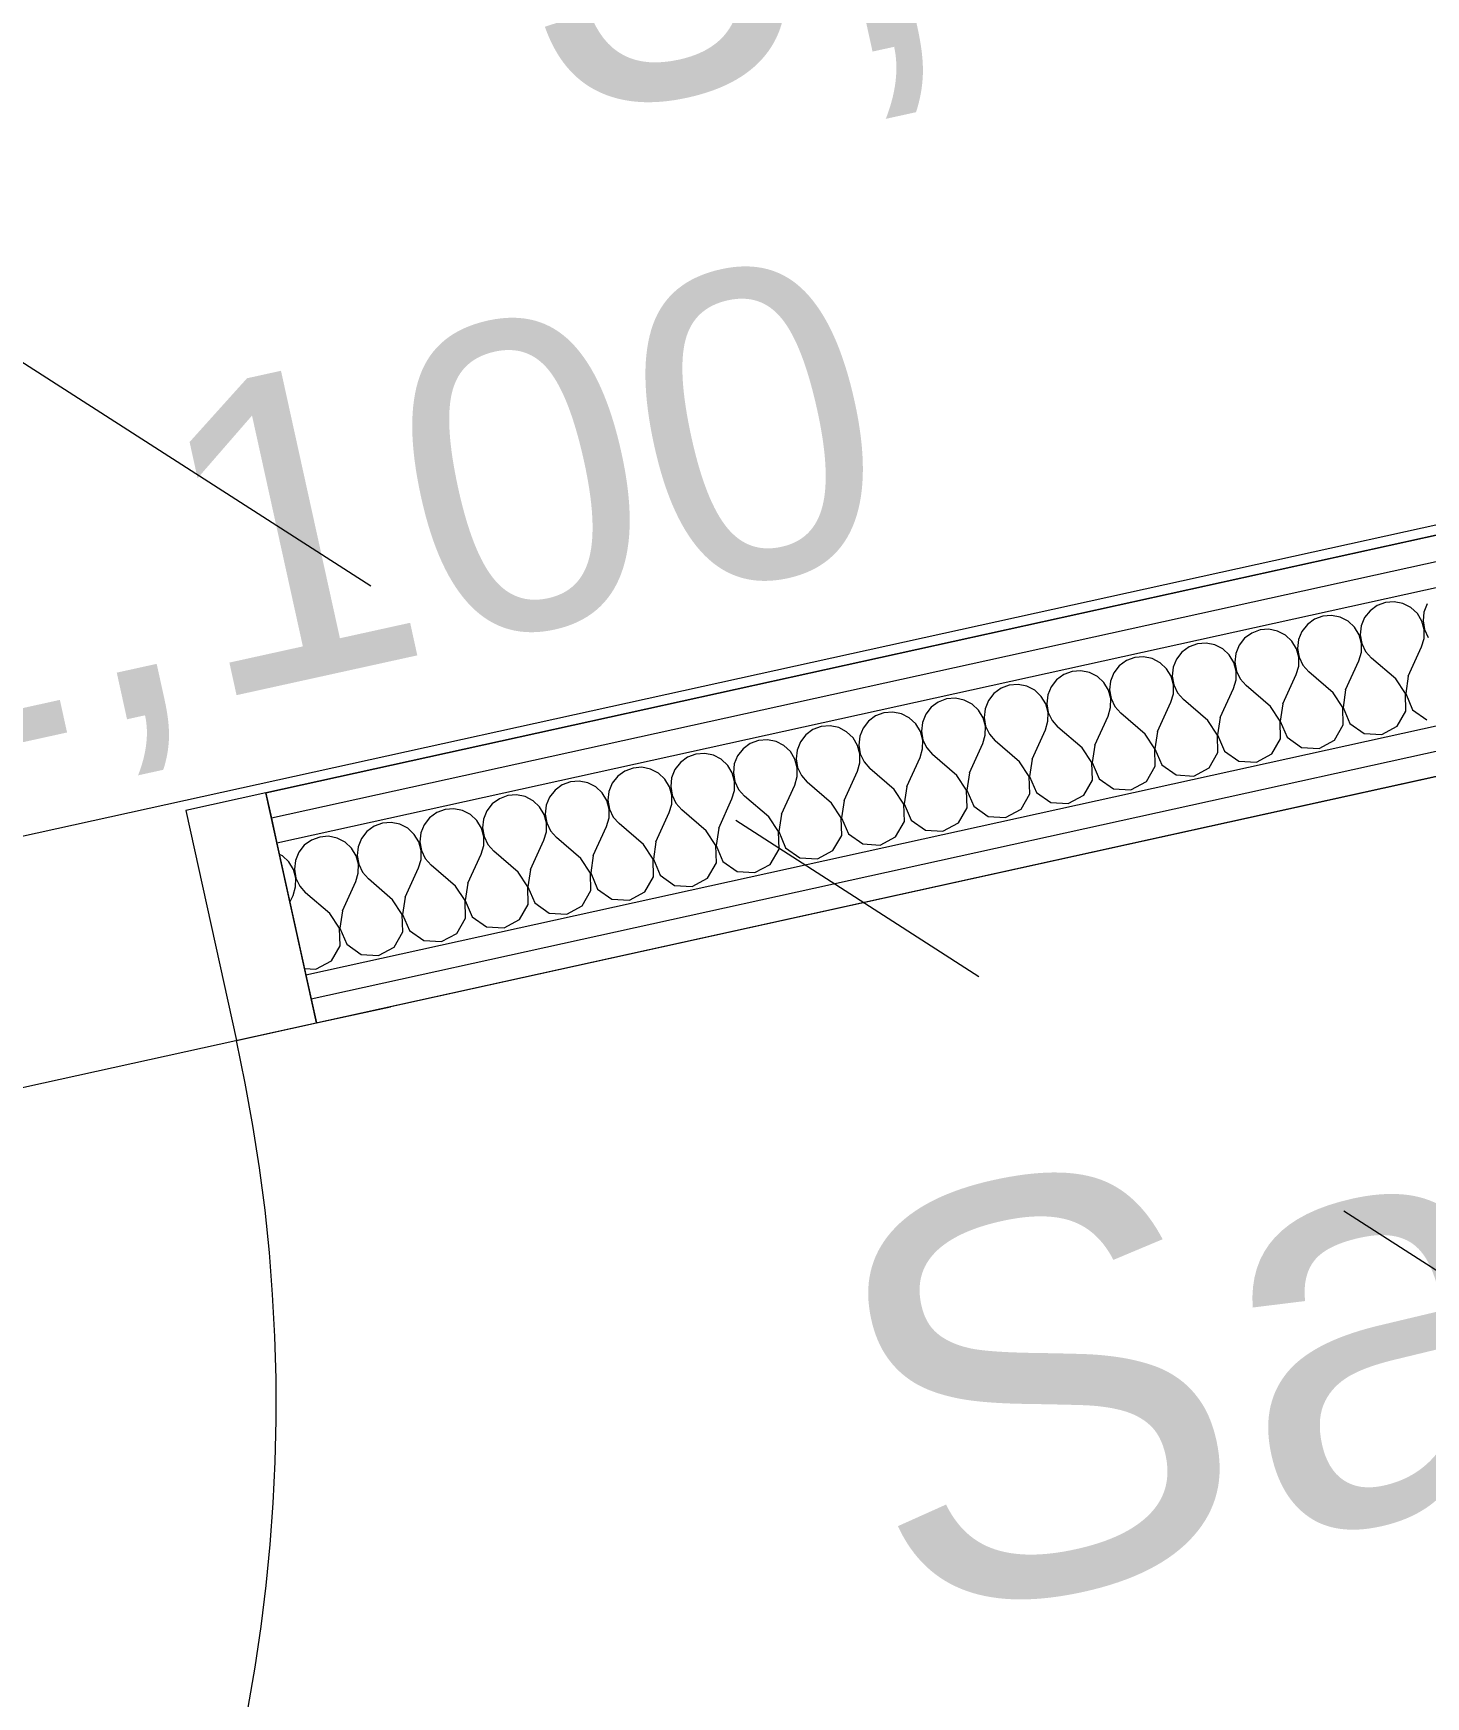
# Model space of a CAD drawing. Header units: millimetres. Extents: x 755110 to 820807, y -116979 to -66610.
# Drawn here: x 771467 to 772146, y -93137 to -92325 of the extents above; entities that cross this region are included whole.
import ezdxf

# ---------------------------------------------------------------- set-up
doc = ezdxf.new("R2010")
doc.units = ezdxf.units.MM
doc.header["$MEASUREMENT"] = 0
doc.linetypes.add('Double Dashed', pattern=[1093.611073, 529.166651, -211.666656, 141.111112, -211.666656])
for name, color, linetype, lineweight in [('New_ARCHICAD Door Markers_Pen_No__7', 7, 'Continuous', 35), ('New_ARCHICAD Doors_Pen_No__1', 7, 'Continuous', 13), ('New_ARCHICAD Zone Stamps_Pen_No__1', 7, 'Continuous', 13), ('New_Dimensioning - General_Pen_No__1', 7, 'Continuous', 13), ('New_INT zoned_Pen_No__19', 255, 'Continuous', 0), ('New_Structural - Bearing_Pen_No__1', 7, 'Continuous', 13)]:
    doc.layers.add(name, color=color, linetype=linetype, lineweight=lineweight)
doc.layers.add('New_Dimensioning - General', color=7, linetype='Continuous')
doc.layers.add('New_Structural - Bearing', color=7, linetype='Continuous')
doc.layers.add('New_Structural - Grid_Pen_No__61', color=7, linetype='Continuous', lineweight=20, true_color=0x6a6a6a)
doc.styles.add('GENERATED_STYLE_1', font='')
doc.styles.get('GENERATED_STYLE_1').set_extended_font_data('Arial')
doc.dimstyles.new('GENERATED_STYLE__1', dxfattribs={"dimtxt": 200, "dimasz": 95, "dimexe": 0.18, "dimexo": 0.0625, "dimgap": 0, "dimtad": 1, "dimdec": 0, "dimzin": 0, "dimdsep": 46, "dimtxsty": 'GENERATED_STYLE_1', "dimblk": 'ARROWHEAD_2', "dimblk1": 'ARROWHEAD_2', "dimblk2": 'ARROWHEAD_2', "dimcen": 0.09, "dimse1": 1, "dimse2": 1, "dimclrd": 7, "dimclre": 7, "dimclrt": 7, "dimadec": 0, "dimazin": 0, "dimtfac": 1, "dimtdec": 4, "dimtmove": 0, "dimatfit": 3, "dimfxl": 0, "dimtolj": 1, "dimtzin": 0, "dimarcsym": 0})
doc.dimstyles.new('GENERATED_STYLE__3', dxfattribs={"dimtxt": 200, "dimasz": 228, "dimexe": 0.18, "dimexo": 40, "dimgap": 0, "dimtad": 1, "dimdec": 0, "dimzin": 0, "dimdsep": 46, "dimtxsty": 'GENERATED_STYLE_1', "dimblk": 'ARROWHEAD_5', "dimblk1": 'ARROWHEAD_5', "dimblk2": 'ARROWHEAD_5', "dimcen": 0.09, "dimclrd": 7, "dimclre": 7, "dimclrt": 7, "dimadec": 0, "dimazin": 0, "dimtfac": 1, "dimtdec": 4, "dimtmove": 0, "dimatfit": 3, "dimfxl": 0, "dimtolj": 1, "dimtzin": 0, "dimarcsym": 0})

# ---------------------------------------------------------------- blocks, each defined once
blk = doc.blocks.new('*X38')
at = {"layer": 'New_Structural - Bearing_Pen_No__1', "color": 7, "linetype": 'Continuous', "lineweight": 13}
for p, q in [((772119.03, -92606.55), (772116.37, -92609.95)), ((772122.52, -92603.99), (772119.03, -92606.55)), ((772126.57, -92602.49), (772122.52, -92603.99)), ((772130.88, -92602.15), (772126.57, -92602.49)), ((772135.11, -92603), (772130.88, -92602.15)), ((772138.96, -92604.98), (772135.11, -92603)), ((772142.12, -92607.93), (772138.96, -92604.98)), ((772144.35, -92611.64), (772142.12, -92607.93)), ((772145.35, -92607.22), (772144.88, -92611.52)), ((772146.97, -92603.22), (772145.35, -92607.22)), ((772065.37, -92615.97), (772061.31, -92617.47)), ((772069.68, -92615.63), (772065.37, -92615.97)), ((772073.91, -92616.48), (772069.68, -92615.63)), ((772088.43, -92613.28), (772085.77, -92616.69)), ((772091.92, -92610.73), (772088.43, -92613.28)), ((772095.97, -92609.23), (772091.92, -92610.73)), ((772100.28, -92608.89), (772095.97, -92609.23)), ((772104.51, -92609.74), (772100.28, -92608.89)), ((772108.36, -92611.72), (772104.51, -92609.74)), ((772111.52, -92614.67), (772108.36, -92611.72)), ((772113.74, -92618.37), (772111.52, -92614.67)), ((772114.75, -92613.96), (772114.28, -92618.26)), ((772116.37, -92609.95), (772114.75, -92613.96)), ((772145.48, -92615.81), (772144.35, -92611.64)), ((772144.88, -92611.52), (772145.6, -92615.78)), ((772145.43, -92620.13), (772145.48, -92615.81)), ((772145.6, -92615.78), (772147.46, -92619.68)), ((772030.71, -92624.21), (772027.23, -92626.76)), ((772034.77, -92622.71), (772030.71, -92624.21)), ((772039.08, -92622.37), (772034.77, -92622.71)), ((772043.31, -92623.22), (772039.08, -92622.37)), ((772047.16, -92625.2), (772043.31, -92623.22)), ((772055.17, -92623.43), (772053.55, -92627.44)), ((772057.83, -92620.02), (772055.17, -92623.43)), ((772061.31, -92617.47), (772057.83, -92620.02)), ((772077.76, -92618.46), (772073.91, -92616.48)), ((772080.92, -92621.41), (772077.76, -92618.46)), ((772083.14, -92625.11), (772080.92, -92621.41)), ((772084.15, -92620.7), (772083.68, -92625)), ((772085.77, -92616.69), (772084.15, -92620.7)), ((772114.88, -92622.55), (772113.74, -92618.37)), ((772114.28, -92618.26), (772115, -92622.52)), ((772114.83, -92626.87), (772114.88, -92622.55)), ((772115, -92622.52), (772116.86, -92626.42)), ((772137.71, -92638.54), (772144.2, -92624.27)), ((772144.2, -92624.27), (772145.43, -92620.13)), ((772000.11, -92630.95), (771996.63, -92633.5)), ((772004.17, -92629.45), (772000.11, -92630.95)), ((772008.48, -92629.11), (772004.17, -92629.45)), ((772012.71, -92629.96), (772008.48, -92629.11)), ((772016.56, -92631.94), (772012.71, -92629.96)), ((772019.72, -92634.89), (772016.56, -92631.94)), ((772024.57, -92630.17), (772022.95, -92634.18)), ((772027.23, -92626.76), (772024.57, -92630.17)), ((772050.32, -92628.15), (772047.16, -92625.2)), ((772052.54, -92631.85), (772050.32, -92628.15)), ((772053.68, -92636.02), (772052.54, -92631.85)), ((772053.55, -92627.44), (772053.08, -92631.74)), ((772053.08, -92631.74), (772053.8, -92636)), ((772084.28, -92629.29), (772083.14, -92625.11)), ((772083.68, -92625), (772084.4, -92629.26)), ((772084.23, -92633.61), (772084.28, -92629.29)), ((772084.4, -92629.26), (772086.26, -92633.16)), ((772107.11, -92645.27), (772113.6, -92631.01)), ((772113.6, -92631.01), (772114.83, -92626.87)), ((772116.86, -92626.42), (772119.72, -92629.66)), ((772131.59, -92639.88), (772119.72, -92629.66)), ((771966.03, -92640.24), (771963.37, -92643.65)), ((771969.51, -92637.69), (771966.03, -92640.24)), ((771973.57, -92636.18), (771969.51, -92637.69)), ((771977.88, -92635.85), (771973.57, -92636.18)), ((771982.11, -92636.7), (771977.88, -92635.85)), ((771985.96, -92638.68), (771982.11, -92636.7)), ((771989.11, -92641.63), (771985.96, -92638.68)), ((771993.97, -92636.91), (771992.35, -92640.92)), ((771996.63, -92633.5), (771993.97, -92636.91)), ((772021.94, -92638.59), (772019.72, -92634.89)), ((772023.08, -92642.76), (772021.94, -92638.59)), ((772022.95, -92634.18), (772022.48, -92638.47)), ((772022.48, -92638.47), (772023.2, -92642.74)), ((772052.4, -92644.49), (772053.63, -92640.35)), ((772053.63, -92640.35), (772053.68, -92636.02)), ((772053.8, -92636), (772055.66, -92639.9)), ((772055.66, -92639.9), (772058.52, -92643.14)), ((772076.51, -92652.01), (772083, -92637.75)), ((772083, -92637.75), (772084.23, -92633.61)), ((772086.26, -92633.16), (772089.12, -92636.4)), ((772100.99, -92646.62), (772089.12, -92636.4)), ((772136.31, -92647.03), (772131.59, -92639.88)), ((772137.71, -92638.54), (772136.44, -92647)), ((771935.43, -92646.98), (771932.77, -92650.39)), ((771938.91, -92644.43), (771935.43, -92646.98)), ((771942.97, -92642.92), (771938.91, -92644.43)), ((771947.28, -92642.58), (771942.97, -92642.92)), ((771951.51, -92643.44), (771947.28, -92642.58)), ((771955.36, -92645.41), (771951.51, -92643.44)), ((771958.51, -92648.37), (771955.36, -92645.41)), ((771960.74, -92652.07), (771958.51, -92648.37)), ((771961.75, -92647.66), (771961.28, -92651.95)), ((771963.37, -92643.65), (771961.75, -92647.66)), ((771991.34, -92645.33), (771989.11, -92641.63)), ((771992.48, -92649.5), (771991.34, -92645.33)), ((771992.35, -92640.92), (771991.88, -92645.21)), ((771991.88, -92645.21), (771992.6, -92649.48)), ((772021.8, -92651.23), (772023.03, -92647.09)), ((772023.03, -92647.09), (772023.08, -92642.76)), ((772023.2, -92642.74), (772025.06, -92646.64)), ((772025.06, -92646.64), (772027.92, -92649.88)), ((772045.91, -92658.75), (772052.4, -92644.49)), ((772070.39, -92653.36), (772058.52, -92643.14)), ((772105.71, -92653.77), (772100.99, -92646.62)), ((772107.11, -92645.27), (772105.84, -92653.74)), ((772136.57, -92655.59), (772136.31, -92647.03)), ((772136.44, -92647), (772139.8, -92654.88)), ((771881.77, -92656.4), (771877.71, -92657.9)), ((771886.08, -92656.06), (771881.77, -92656.4)), ((771890.31, -92656.91), (771886.08, -92656.06)), ((771904.83, -92653.72), (771902.17, -92657.13)), ((771908.31, -92651.17), (771904.83, -92653.72)), ((771912.37, -92649.66), (771908.31, -92651.17)), ((771916.68, -92649.32), (771912.37, -92649.66)), ((771920.91, -92650.18), (771916.68, -92649.32)), ((771924.76, -92652.15), (771920.91, -92650.18)), ((771927.91, -92655.11), (771924.76, -92652.15)), ((771930.14, -92658.81), (771927.91, -92655.11)), ((771931.15, -92654.39), (771930.68, -92658.69)), ((771932.77, -92650.39), (771931.15, -92654.39)), ((771961.88, -92656.24), (771960.74, -92652.07)), ((771961.28, -92651.95), (771962, -92656.21)), ((771961.83, -92660.56), (771961.88, -92656.24)), ((771962, -92656.21), (771963.86, -92660.12)), ((771991.2, -92657.97), (771992.43, -92653.82)), ((771992.43, -92653.82), (771992.48, -92649.5)), ((771992.6, -92649.48), (771994.46, -92653.38)), ((771994.46, -92653.38), (771997.32, -92656.62)), ((772009.19, -92666.84), (771997.32, -92656.62)), ((772015.31, -92665.49), (772021.8, -92651.23)), ((772039.79, -92660.1), (772027.92, -92649.88)), ((772075.11, -92660.51), (772070.39, -92653.36)), ((772076.51, -92652.01), (772075.24, -92660.48)), ((772105.97, -92662.33), (772105.71, -92653.77)), ((772105.84, -92653.74), (772109.2, -92661.61)), ((772132.29, -92663), (772136.57, -92655.59)), ((772139.8, -92654.88), (772146.8, -92659.81)), ((771847.11, -92664.64), (771843.63, -92667.2)), ((771851.17, -92663.14), (771847.11, -92664.64)), ((771855.48, -92662.8), (771851.17, -92663.14)), ((771859.71, -92663.65), (771855.48, -92662.8)), ((771863.56, -92665.63), (771859.71, -92663.65)), ((771871.57, -92663.87), (771869.95, -92667.87)), ((771874.23, -92660.46), (771871.57, -92663.87)), ((771877.71, -92657.9), (771874.23, -92660.46)), ((771894.16, -92658.89), (771890.31, -92656.91)), ((771897.31, -92661.85), (771894.16, -92658.89)), ((771899.54, -92665.55), (771897.31, -92661.85)), ((771900.55, -92661.13), (771900.08, -92665.43)), ((771902.17, -92657.13), (771900.55, -92661.13)), ((771931.28, -92662.98), (771930.14, -92658.81)), ((771930.68, -92658.69), (771931.4, -92662.95)), ((771931.23, -92667.3), (771931.28, -92662.98)), ((771931.4, -92662.95), (771933.26, -92666.85)), ((771954.11, -92678.97), (771960.6, -92664.71)), ((771960.6, -92664.71), (771961.83, -92660.56)), ((771963.86, -92660.12), (771966.72, -92663.36)), ((771978.59, -92673.58), (771966.72, -92663.36)), ((771984.71, -92672.23), (771991.2, -92657.97)), ((772044.51, -92667.25), (772039.79, -92660.1)), ((772045.91, -92658.75), (772044.64, -92667.22)), ((772075.37, -92669.07), (772075.11, -92660.51)), ((772075.24, -92660.48), (772078.6, -92668.35)), ((772101.69, -92669.74), (772105.97, -92662.33)), ((772109.2, -92661.61), (772116.2, -92666.54)), ((772124.75, -92667.06), (772132.29, -92663)), ((771816.51, -92671.38), (771813.03, -92673.94)), ((771820.57, -92669.88), (771816.51, -92671.38)), ((771824.88, -92669.54), (771820.57, -92669.88)), ((771829.11, -92670.39), (771824.88, -92669.54)), ((771832.96, -92672.37), (771829.11, -92670.39)), ((771836.11, -92675.32), (771832.96, -92672.37)), ((771840.97, -92670.61), (771839.35, -92674.61)), ((771843.63, -92667.2), (771840.97, -92670.61)), ((771866.71, -92668.58), (771863.56, -92665.63)), ((771868.94, -92672.29), (771866.71, -92668.58)), ((771870.08, -92676.46), (771868.94, -92672.29)), ((771869.95, -92667.87), (771869.48, -92672.17)), ((771869.48, -92672.17), (771870.2, -92676.43)), ((771900.68, -92669.72), (771899.54, -92665.55)), ((771900.08, -92665.43), (771900.8, -92669.69)), ((771900.63, -92674.04), (771900.68, -92669.72)), ((771900.8, -92669.69), (771902.66, -92673.59)), ((771923.51, -92685.71), (771930, -92671.45)), ((771930, -92671.45), (771931.23, -92667.3)), ((771933.26, -92666.85), (771936.12, -92670.1)), ((771947.99, -92680.32), (771936.12, -92670.1)), ((771984.71, -92672.23), (771983.44, -92680.7)), ((772013.91, -92673.98), (772009.19, -92666.84)), ((772015.31, -92665.49), (772014.04, -92673.96)), ((772044.77, -92675.8), (772044.51, -92667.25)), ((772044.64, -92667.22), (772048, -92675.09)), ((772071.09, -92676.48), (772075.37, -92669.07)), ((772078.6, -92668.35), (772085.6, -92673.28)), ((772094.15, -92673.8), (772101.69, -92669.74)), ((772116.2, -92666.54), (772124.75, -92667.06)), ((771782.43, -92680.68), (771779.77, -92684.08)), ((771785.91, -92678.12), (771782.43, -92680.68)), ((771789.97, -92676.62), (771785.91, -92678.12)), ((771794.28, -92676.28), (771789.97, -92676.62)), ((771798.51, -92677.13), (771794.28, -92676.28)), ((771802.36, -92679.11), (771798.51, -92677.13)), ((771805.51, -92682.06), (771802.36, -92679.11)), ((771810.37, -92677.35), (771808.75, -92681.35)), ((771813.03, -92673.94), (771810.37, -92677.35)), ((771838.34, -92679.03), (771836.11, -92675.32)), ((771839.48, -92683.2), (771838.34, -92679.03)), ((771839.35, -92674.61), (771838.88, -92678.91)), ((771838.88, -92678.91), (771839.6, -92683.17)), ((771868.8, -92684.92), (771870.03, -92680.78)), ((771870.03, -92680.78), (771870.08, -92676.46)), ((771870.2, -92676.43), (771872.06, -92680.33)), ((771872.06, -92680.33), (771874.92, -92683.58)), ((771892.91, -92692.45), (771899.4, -92678.19)), ((771899.4, -92678.19), (771900.63, -92674.04)), ((771902.66, -92673.59), (771905.52, -92676.84)), ((771917.39, -92687.06), (771905.52, -92676.84)), ((771952.71, -92687.46), (771947.99, -92680.32)), ((771954.11, -92678.97), (771952.84, -92687.44)), ((771983.31, -92680.72), (771978.59, -92673.58)), ((771983.57, -92689.28), (771983.31, -92680.72)), ((771983.44, -92680.7), (771986.8, -92688.57)), ((772014.17, -92682.54), (772013.91, -92673.98)), ((772014.04, -92673.96), (772017.4, -92681.83)), ((772040.49, -92683.22), (772044.77, -92675.8)), ((772048, -92675.09), (772055, -92680.02)), ((772055, -92680.02), (772063.55, -92680.54)), ((772063.55, -92680.54), (772071.09, -92676.48)), ((772085.6, -92673.28), (772094.15, -92673.8)), ((771751.83, -92687.41), (771749.17, -92690.82)), ((771755.31, -92684.86), (771751.83, -92687.41)), ((771759.37, -92683.36), (771755.31, -92684.86)), ((771763.68, -92683.02), (771759.37, -92683.36)), ((771767.91, -92683.87), (771763.68, -92683.02)), ((771771.76, -92685.85), (771767.91, -92683.87)), ((771774.91, -92688.8), (771771.76, -92685.85)), ((771777.14, -92692.5), (771774.91, -92688.8)), ((771778.15, -92688.09), (771777.68, -92692.39)), ((771779.77, -92684.08), (771778.15, -92688.09)), ((771807.74, -92685.77), (771805.51, -92682.06)), ((771808.88, -92689.94), (771807.74, -92685.77)), ((771808.75, -92681.35), (771808.28, -92685.65)), ((771808.28, -92685.65), (771809, -92689.91)), ((771838.2, -92691.66), (771839.43, -92687.52)), ((771839.43, -92687.52), (771839.48, -92683.2)), ((771839.6, -92683.17), (771841.46, -92687.07)), ((771841.46, -92687.07), (771844.32, -92690.32)), ((771862.31, -92699.19), (771868.8, -92684.92)), ((771886.79, -92693.8), (771874.92, -92683.58)), ((771922.11, -92694.2), (771917.39, -92687.06)), ((771923.51, -92685.71), (771922.24, -92694.17)), ((771952.97, -92696.02), (771952.71, -92687.46)), ((771952.84, -92687.44), (771956.2, -92695.31)), ((771979.29, -92696.7), (771983.57, -92689.28)), ((771986.8, -92688.57), (771993.8, -92693.5)), ((772009.89, -92689.96), (772014.17, -92682.54)), ((772017.4, -92681.83), (772024.4, -92686.76)), ((772024.4, -92686.76), (772032.95, -92687.28)), ((772032.95, -92687.28), (772040.49, -92683.22)), ((771698.17, -92696.84), (771694.11, -92698.34)), ((771702.48, -92696.5), (771698.17, -92696.84)), ((771706.71, -92697.35), (771702.48, -92696.5)), ((771710.56, -92699.33), (771706.71, -92697.35)), ((771721.23, -92694.15), (771718.57, -92697.56)), ((771724.71, -92691.6), (771721.23, -92694.15)), ((771728.77, -92690.1), (771724.71, -92691.6)), ((771733.08, -92689.76), (771728.77, -92690.1)), ((771737.31, -92690.61), (771733.08, -92689.76)), ((771741.16, -92692.59), (771737.31, -92690.61)), ((771744.31, -92695.54), (771741.16, -92692.59)), ((771746.54, -92699.24), (771744.31, -92695.54)), ((771747.55, -92694.83), (771747.08, -92699.13)), ((771749.17, -92690.82), (771747.55, -92694.83)), ((771778.28, -92696.68), (771777.14, -92692.5)), ((771777.68, -92692.39), (771778.4, -92696.65)), ((771778.23, -92701), (771778.28, -92696.68)), ((771778.4, -92696.65), (771780.26, -92700.55)), ((771807.6, -92698.4), (771808.83, -92694.26)), ((771808.83, -92694.26), (771808.88, -92689.94)), ((771809, -92689.91), (771810.86, -92693.81)), ((771810.86, -92693.81), (771813.72, -92697.06)), ((771825.59, -92707.27), (771813.72, -92697.06)), ((771831.71, -92705.93), (771838.2, -92691.66)), ((771856.19, -92700.53), (771844.32, -92690.32)), ((771891.51, -92700.94), (771886.79, -92693.8)), ((771892.91, -92692.45), (771891.64, -92700.91)), ((771922.37, -92702.76), (771922.11, -92694.2)), ((771922.24, -92694.17), (771925.6, -92702.05)), ((771948.69, -92703.44), (771952.97, -92696.02)), ((771956.2, -92695.31), (771963.2, -92700.24)), ((771971.75, -92700.75), (771979.29, -92696.7)), ((771993.8, -92693.5), (772002.35, -92694.01)), ((772002.35, -92694.01), (772009.89, -92689.96)), ((771663.51, -92705.08), (771660.03, -92707.63)), ((771667.57, -92703.57), (771663.51, -92705.08)), ((771671.88, -92703.24), (771667.57, -92703.57)), ((771676.11, -92704.09), (771671.88, -92703.24)), ((771679.96, -92706.07), (771676.11, -92704.09)), ((771687.97, -92704.3), (771686.35, -92708.31)), ((771690.63, -92700.89), (771687.97, -92704.3)), ((771694.11, -92698.34), (771690.63, -92700.89)), ((771713.71, -92702.28), (771710.56, -92699.33)), ((771715.94, -92705.98), (771713.71, -92702.28)), ((771716.95, -92701.57), (771716.48, -92705.87)), ((771718.57, -92697.56), (771716.95, -92701.57)), ((771747.68, -92703.41), (771746.54, -92699.24)), ((771747.08, -92699.13), (771747.8, -92703.39)), ((771747.63, -92707.74), (771747.68, -92703.41)), ((771747.8, -92703.39), (771749.66, -92707.29)), ((771770.51, -92719.4), (771777, -92705.14)), ((771777, -92705.14), (771778.23, -92701)), ((771780.26, -92700.55), (771783.12, -92703.79)), ((771794.99, -92714.01), (771783.12, -92703.79)), ((771801.11, -92712.66), (771807.6, -92698.4)), ((771860.91, -92707.68), (771856.19, -92700.53)), ((771862.31, -92699.19), (771861.04, -92707.65)), ((771891.77, -92709.5), (771891.51, -92700.94)), ((771891.64, -92700.91), (771895, -92708.79)), ((771918.09, -92710.18), (771922.37, -92702.76)), ((771925.6, -92702.05), (771932.6, -92706.98)), ((771941.15, -92707.49), (771948.69, -92703.44)), ((771963.2, -92700.24), (771971.75, -92700.75)), ((771632.91, -92711.82), (771629.43, -92714.37)), ((771636.97, -92710.31), (771632.91, -92711.82)), ((771641.28, -92709.98), (771636.97, -92710.31)), ((771645.51, -92710.83), (771641.28, -92709.98)), ((771649.36, -92712.81), (771645.51, -92710.83)), ((771652.51, -92715.76), (771649.36, -92712.81)), ((771657.37, -92711.04), (771655.74, -92715.05)), ((771660.03, -92707.63), (771657.37, -92711.04)), ((771683.11, -92709.02), (771679.96, -92706.07)), ((771685.34, -92712.72), (771683.11, -92709.02)), ((771686.48, -92716.89), (771685.34, -92712.72)), ((771686.35, -92708.31), (771685.88, -92712.6)), ((771685.88, -92712.6), (771686.6, -92716.87)), ((771717.08, -92710.15), (771715.94, -92705.98)), ((771716.48, -92705.87), (771717.2, -92710.13)), ((771717.03, -92714.48), (771717.08, -92710.15)), ((771717.2, -92710.13), (771719.06, -92714.03)), ((771739.91, -92726.14), (771746.4, -92711.88)), ((771746.4, -92711.88), (771747.63, -92707.74)), ((771749.66, -92707.29), (771752.52, -92710.53)), ((771764.39, -92720.75), (771752.52, -92710.53)), ((771801.11, -92712.66), (771799.84, -92721.13)), ((771830.31, -92714.42), (771825.59, -92707.27)), ((771831.71, -92705.93), (771830.44, -92714.39)), ((771861.17, -92716.24), (771860.91, -92707.68)), ((771861.04, -92707.65), (771864.4, -92715.53)), ((771887.49, -92716.91), (771891.77, -92709.5)), ((771895, -92708.79), (771902, -92713.72)), ((771910.55, -92714.23), (771918.09, -92710.18)), ((771932.6, -92706.98), (771941.15, -92707.49)), ((771598.83, -92721.11), (771596.17, -92724.52)), ((771602.31, -92718.56), (771598.83, -92721.11)), ((771606.37, -92717.05), (771602.31, -92718.56)), ((771610.68, -92716.71), (771606.37, -92717.05)), ((771614.91, -92717.57), (771610.68, -92716.71)), ((771618.76, -92719.54), (771614.91, -92717.57)), ((771621.91, -92722.5), (771618.76, -92719.54)), ((771625.14, -92721.79), (771624.68, -92726.08)), ((771626.77, -92717.78), (771625.14, -92721.79)), ((771629.43, -92714.37), (771626.77, -92717.78)), ((771654.74, -92719.46), (771652.51, -92715.76)), ((771655.88, -92723.63), (771654.74, -92719.46)), ((771655.74, -92715.05), (771655.28, -92719.34)), ((771655.28, -92719.34), (771656, -92723.6)), ((771685.2, -92725.36), (771686.43, -92721.22)), ((771686.43, -92721.22), (771686.48, -92716.89)), ((771686.6, -92716.87), (771688.46, -92720.77)), ((771688.46, -92720.77), (771691.32, -92724.01)), ((771709.31, -92732.88), (771715.8, -92718.62)), ((771715.8, -92718.62), (771717.03, -92714.48)), ((771719.06, -92714.03), (771721.92, -92717.27)), ((771733.79, -92727.49), (771721.92, -92717.27)), ((771769.11, -92727.9), (771764.39, -92720.75)), ((771770.51, -92719.4), (771769.24, -92727.87)), ((771799.71, -92721.16), (771794.99, -92714.01)), ((771799.97, -92729.72), (771799.71, -92721.16)), ((771799.84, -92721.13), (771803.2, -92729.01)), ((771830.57, -92722.98), (771830.31, -92714.42)), ((771830.44, -92714.39), (771833.8, -92722.27)), ((771856.89, -92723.65), (771861.17, -92716.24)), ((771864.4, -92715.53), (771871.4, -92720.46)), ((771871.4, -92720.46), (771879.95, -92720.97)), ((771879.95, -92720.97), (771887.49, -92716.91)), ((771902, -92713.72), (771910.55, -92714.23)), ((771588.16, -92726.28), (771586.73, -92725.55)), ((771591.31, -92729.24), (771588.16, -92726.28)), ((771593.54, -92732.94), (771591.31, -92729.24)), ((771594.54, -92728.52), (771594.08, -92732.82)), ((771596.17, -92724.52), (771594.54, -92728.52)), ((771624.14, -92726.2), (771621.91, -92722.5)), ((771625.28, -92730.37), (771624.14, -92726.2)), ((771624.68, -92726.08), (771625.4, -92730.34)), ((771654.6, -92732.1), (771655.83, -92727.95)), ((771655.83, -92727.95), (771655.88, -92723.63)), ((771656, -92723.6), (771657.86, -92727.51)), ((771657.86, -92727.51), (771660.72, -92730.75)), ((771678.71, -92739.62), (771685.2, -92725.36)), ((771703.19, -92734.23), (771691.32, -92724.01)), ((771738.51, -92734.64), (771733.79, -92727.49)), ((771739.91, -92726.14), (771738.64, -92734.61)), ((771769.37, -92736.46), (771769.11, -92727.9)), ((771769.24, -92727.87), (771772.6, -92735.74)), ((771795.69, -92737.13), (771799.97, -92729.72)), ((771803.2, -92729.01), (771810.2, -92733.94)), ((771826.29, -92730.39), (771830.57, -92722.98)), ((771833.8, -92722.27), (771840.8, -92727.2)), ((771840.8, -92727.2), (771849.35, -92727.71)), ((771849.35, -92727.71), (771856.89, -92723.65)), ((771594.68, -92737.11), (771593.54, -92732.94)), ((771594.08, -92732.82), (771594.8, -92737.08)), ((771594.63, -92741.43), (771594.68, -92737.11)), ((771594.8, -92737.08), (771596.66, -92740.98)), ((771624, -92738.84), (771625.23, -92734.69)), ((771625.23, -92734.69), (771625.28, -92730.37)), ((771625.4, -92730.34), (771627.26, -92734.25)), ((771627.26, -92734.25), (771630.12, -92737.49)), ((771641.99, -92747.71), (771630.12, -92737.49)), ((771648.11, -92746.36), (771654.6, -92732.1)), ((771672.59, -92740.97), (771660.72, -92730.75)), ((771707.91, -92741.38), (771703.19, -92734.23)), ((771709.31, -92732.88), (771708.03, -92741.35)), ((771738.77, -92743.19), (771738.51, -92734.64)), ((771738.64, -92734.61), (771742, -92742.48)), ((771765.09, -92743.87), (771769.37, -92736.46)), ((771772.6, -92735.74), (771779.6, -92740.67)), ((771788.15, -92741.19), (771795.69, -92737.13)), ((771810.2, -92733.94), (771818.75, -92734.45)), ((771818.75, -92734.45), (771826.29, -92730.39)), ((771591.88, -92748.92), (771593.4, -92745.58)), ((771593.4, -92745.58), (771594.63, -92741.43)), ((771596.66, -92740.98), (771599.52, -92744.23)), ((771611.39, -92754.45), (771599.52, -92744.23)), ((771617.51, -92753.1), (771624, -92738.84)), ((771677.31, -92748.11), (771672.59, -92740.97)), ((771678.71, -92739.62), (771677.43, -92748.09)), ((771708.17, -92749.93), (771707.91, -92741.38)), ((771708.03, -92741.35), (771711.4, -92749.22)), ((771734.49, -92750.61), (771738.77, -92743.19)), ((771742, -92742.48), (771749, -92747.41)), ((771757.55, -92747.93), (771765.09, -92743.87)), ((771779.6, -92740.67), (771788.15, -92741.19)), ((771617.51, -92753.1), (771616.23, -92761.57)), ((771646.71, -92754.85), (771641.99, -92747.71)), ((771648.11, -92746.36), (771646.83, -92754.83)), ((771677.57, -92756.67), (771677.31, -92748.11)), ((771677.43, -92748.09), (771680.8, -92755.96)), ((771703.89, -92757.35), (771708.17, -92749.93)), ((771711.4, -92749.22), (771718.4, -92754.15)), ((771718.4, -92754.15), (771726.95, -92754.67)), ((771726.95, -92754.67), (771734.49, -92750.61)), ((771749, -92747.41), (771757.55, -92747.93)), ((771616.11, -92761.59), (771611.39, -92754.45)), ((771616.37, -92770.15), (771616.11, -92761.59)), ((771616.23, -92761.57), (771619.6, -92769.44)), ((771646.97, -92763.41), (771646.71, -92754.85)), ((771646.83, -92754.83), (771650.2, -92762.7)), ((771673.29, -92764.09), (771677.57, -92756.67)), ((771680.8, -92755.96), (771687.8, -92760.89)), ((771687.8, -92760.89), (771696.35, -92761.41)), ((771696.35, -92761.41), (771703.89, -92757.35)), ((771612.09, -92777.57), (771616.37, -92770.15)), ((771619.6, -92769.44), (771626.6, -92774.37)), ((771642.69, -92770.83), (771646.97, -92763.41)), ((771650.2, -92762.7), (771657.2, -92767.63)), ((771657.2, -92767.63), (771665.75, -92768.14)), ((771665.75, -92768.14), (771673.29, -92764.09)), ((771604.55, -92781.62), (771612.09, -92777.57)), ((771626.6, -92774.37), (771635.15, -92774.88)), ((771635.15, -92774.88), (771642.69, -92770.83)), ((771599.01, -92781.29), (771604.55, -92781.62))]:
    blk.add_line(p, q, dxfattribs=at)
blk = doc.blocks.new('*D153')
at = {"layer": 'New_Dimensioning - General_Pen_No__1', "color": 7, "linetype": 'Continuous', "lineweight": 13}
for p, q in [((780487.23, -98283.87), (783351.92, -93825.05)), ((780454.15, -98219.73), (780520.31, -98348.01)), ((780566.11, -98334.55), (780408.36, -98233.2)), ((780228.86, -98686.03), (780487.23, -98283.87)), ((780195.78, -98621.88), (780261.94, -98750.17)), ((780307.73, -98736.7), (780149.98, -98635.35)), ((780195.82, -98737.45), (780228.86, -98686.03))]:
    blk.add_line(p, q, dxfattribs=at)
at = {"layer": 'New_Dimensioning - General_Pen_No__1', "color": 7, "lineweight": 13, "insert": (779929.57, -99077.87), "char_height": 200, "attachment_point": 7, "rotation": 57.28022, "style": 'GENERATED_STYLE_1'}
blk.add_mtext('\\A1;{\\pql;\\fArial|b0|i0|c0|p34;478}', dxfattribs=at)
blk = doc.blocks.new('ARROWHEAD_2')
at = {"color": 0, "linetype": 'Continuous', "lineweight": 0}
for p, q in [((-0.3781, -0.655), (0.3781, 0.655)), ((0, 0), (-1, 0))]:
    blk.add_line(p, q, dxfattribs=at)
blk = doc.blocks.new('*D154')
at = {"layer": 'New_Dimensioning - General_Pen_No__1', "color": 7, "linetype": 'Continuous', "lineweight": 13}
for p, q in [((783318.84, -93760.91), (783385, -93889.19)), ((780487.23, -98283.87), (783351.92, -93825.05)), ((780454.15, -98219.73), (780520.31, -98348.01))]:
    blk.add_line(p, q, dxfattribs=at)
at = {"layer": 'New_Dimensioning - General_Pen_No__1', "color": 7, "lineweight": 13, "char_height": 200, "attachment_point": 7, "rotation": 57.28022, "style": 'GENERATED_STYLE_1'}
for s, insert in [('\\A1;{\\pql;\\fArial|b0|i0|c0|p34;478}', (783052.63, -94216.89)), ('\\A1;{\\pql;\\fArial|b0|i0|c0|p34;5\xa0300}', (781701.09, -96320.52))]:
    blk.add_mtext(s, dxfattribs=dict(at, insert=insert))
blk = doc.blocks.new('*D155')
at = {"layer": 'New_Dimensioning - General_Pen_No__1', "color": 7, "linetype": 'Continuous', "lineweight": 13}
for p, q in [((783643.36, -93487.05), (783577.21, -93358.77)), ((783610.28, -93422.91), (783643.32, -93371.48)), ((783689.16, -93473.59), (783531.41, -93372.24)), ((783351.92, -93825.05), (783610.28, -93422.91)), ((783318.84, -93760.91), (783385, -93889.19)), ((783430.79, -93875.72), (783273.05, -93774.37)), ((780487.23, -98283.87), (783351.92, -93825.05))]:
    blk.add_line(p, q, dxfattribs=at)
blk = doc.blocks.new('*D189')
at = {"layer": 'New_Dimensioning - General_Pen_No__1', "color": 7, "linetype": 'Continuous', "lineweight": 13}
for p, q in [((763648.72, -94523.07), (763786.32, -94566.67)), ((764127.24, -96405.29), (763717.52, -94544.87)), ((764058.44, -96383.49), (764196.04, -96427.08)), ((764218.8, -96385.12), (764035.69, -96425.45)), ((764151.98, -96517.59), (764127.24, -96405.29))]:
    blk.add_line(p, q, dxfattribs=at)
at = {"layer": 'New_Dimensioning - General_Pen_No__1', "color": 7, "lineweight": 13, "insert": (763956.86, -95817.62), "char_height": 200, "attachment_point": 7, "rotation": 102.42002, "style": 'GENERATED_STYLE_1'}
blk.add_mtext('\\A1;{\\pql;\\fArial|b0|i0|c0|p34;1\xa0905}', dxfattribs=at)
blk = doc.blocks.new('*D190')
at = {"layer": 'New_Dimensioning - General_Pen_No__1', "color": 7, "linetype": 'Continuous', "lineweight": 13}
for p, q in [((763692.79, -94432.56), (763679.64, -94372.87)), ((763761.59, -94454.36), (763623.99, -94410.76)), ((763784.34, -94412.4), (763601.23, -94452.72)), ((763717.52, -94544.87), (763692.79, -94432.56)), ((763809.08, -94524.71), (763625.97, -94565.03)), ((763648.72, -94523.07), (763786.32, -94566.67)), ((764127.24, -96405.29), (763717.52, -94544.87))]:
    blk.add_line(p, q, dxfattribs=at)
at = {"layer": 'New_Dimensioning - General_Pen_No__1', "color": 7, "lineweight": 13, "insert": (763645.95, -94405.88), "char_height": 200, "attachment_point": 7, "rotation": 102.42002, "style": 'GENERATED_STYLE_1'}
blk.add_mtext('\\A1;{\\pql;\\fArial|b0|i0|c0|p34;115}', dxfattribs=at)
blk = doc.blocks.new('*D203')
at = {"layer": 'New_Dimensioning - General_Pen_No__1', "color": 7, "linetype": 'Continuous', "lineweight": 13}
for p, q in [((762448.89, -94363.8), (762435.74, -94304.1)), ((762540.44, -94343.63), (762357.33, -94383.96)), ((762517.69, -94385.59), (762380.09, -94342)), ((765181.37, -106771.16), (762448.89, -94363.8)), ((765272.92, -106751), (765089.81, -106791.32)), ((765112.57, -106749.36), (765250.17, -106792.96)), ((766481.08, -112672.74), (765181.37, -106771.16))]:
    blk.add_line(p, q, dxfattribs=at)
at = {"layer": 'New_Dimensioning - General_Pen_No__1', "color": 7, "lineweight": 13, "insert": (763865.93, -100984.13), "char_height": 200, "attachment_point": 7, "rotation": 102.42002, "style": 'GENERATED_STYLE_1'}
blk.add_mtext('\\A1;{\\pql;\\fArial|b0|i0|c0|p34;12\xa0705}', dxfattribs=at)
blk = doc.blocks.new('*D206')
at = {"layer": 'New_Dimensioning - General_Pen_No__1', "color": 7, "linetype": 'Continuous', "lineweight": 13}
for p, q in [((769504.81, -94043.47), (768039.23, -93101.87)), ((769555.48, -93964.6), (769454.13, -94122.35)), ((769440.66, -94076.55), (769568.95, -94010.4)), ((769556.23, -94076.51), (769504.81, -94043.47))]:
    blk.add_line(p, q, dxfattribs=at)
blk = doc.blocks.new('*D207')
at = {"layer": 'New_Dimensioning - General_Pen_No__1', "color": 7, "linetype": 'Continuous', "lineweight": 13}
for p, q in [((768089.91, -93023), (767988.56, -93180.75)), ((767975.09, -93134.95), (768103.37, -93068.79)), ((769504.81, -94043.47), (768039.23, -93101.87)), ((769440.66, -94076.55), (769568.95, -94010.4))]:
    blk.add_line(p, q, dxfattribs=at)
at = {"layer": 'New_Dimensioning - General_Pen_No__1', "color": 7, "lineweight": 13, "insert": (768505.95, -93354.19), "char_height": 200, "attachment_point": 7, "rotation": 327.28013, "style": 'GENERATED_STYLE_1'}
blk.add_mtext('\\A1;{\\pql;\\fArial|b0|i0|c0|p34;1\xa0742}', dxfattribs=at)
blk = doc.blocks.new('*D304')
at = {"layer": 'New_Dimensioning - General_Pen_No__1', "linetype": 'Continuous', "lineweight": 13}
for points in [[(767939.69, -90222.08), (767768.84, -90390.54), (767875.96, -90453.4)], [(770969.78, -94573.69), (770730.72, -94553.22), (770752.51, -94675.49)]]:
    blk.add_hatch(color=7, dxfattribs=at).paths.add_polyline_path(points)
at = {"layer": 'New_Dimensioning - General_Pen_No__1', "color": 7, "linetype": 'Continuous', "lineweight": 13}
for p, q in [((767939.69, -90222.08), (767768.84, -90390.54)), ((767939.69, -90222.08), (767875.96, -90453.4)), ((767875.96, -90453.4), (767768.84, -90390.54)), ((770969.78, -94573.69), (770730.72, -94553.22)), ((770752.51, -94675.49), (770730.72, -94553.22)), ((770969.78, -94573.69), (770752.51, -94675.49))]:
    blk.add_line(p, q, dxfattribs=at)
blk.add_arc((770352.88, -91772.5), 2868.32, 151.91094, 277.78926, dxfattribs=at)
at = {"layer": 'New_Dimensioning - General_Pen_No__1', "color": 7, "lineweight": 13, "insert": (767297.95, -93684.25), "char_height": 200, "attachment_point": 7, "rotation": 12.42002, "style": 'GENERATED_STYLE_1'}
blk.add_mtext('\\A1;{\\pql;\\fArial|b0|i0|c0|p34;135°}', dxfattribs=at)
blk = doc.blocks.new('ARROWHEAD_5')
at = {"linetype": 'Continuous', "lineweight": 0}
blk.add_hatch(color=0, dxfattribs=at).paths.add_polyline_path([(-1, 0.2679), (0, 0), (-1, -0.2679)])
at = {"color": 0, "linetype": 'Continuous', "lineweight": 0}
blk.add_line((0, 0), (-1, 0), dxfattribs=at)

msp = doc.modelspace()

# ---------------------------------------------------------------- linework, layer by layer
at = {"layer": 'New_ARCHICAD Doors_Pen_No__1', "color": 7, "linetype": 'Continuous', "lineweight": 13}
for p, q in [((771580.12, -92695.53), (771616.25, -92687.57)), ((771580.12, -92695.53), (771616.25, -92687.57)), ((771580.12, -92695.53), (771541.06, -92704.13)), ((771604.85, -92807.84), (771580.12, -92695.53)), ((771580.12, -92695.53), (771580.14, -92695.63)), ((771580.12, -92695.53), (771580.14, -92695.63)), ((771580.14, -92695.63), (771582.83, -92707.83)), ((771580.14, -92695.63), (771582.83, -92707.83)), ((771541.06, -92704.13), (771565.79, -92816.44)), ((771582.83, -92707.83), (771585.52, -92720.04)), ((771582.83, -92707.83), (771585.52, -92720.04)), ((771585.52, -92720.04), (771599.67, -92784.3)), ((771585.52, -92720.04), (771599.67, -92784.3)), ((771599.67, -92784.3), (771602.25, -92796.02)), ((771599.67, -92784.3), (771602.25, -92796.02)), ((771602.25, -92796.02), (771604.83, -92807.74)), ((771602.25, -92796.02), (771604.83, -92807.74)), ((771604.85, -92807.84), (771640.99, -92799.88)), ((771604.85, -92807.84), (771640.99, -92799.88)), ((771565.79, -92816.44), (771604.85, -92807.84)), ((771604.83, -92807.74), (771604.85, -92807.84)), ((771604.83, -92807.74), (771604.85, -92807.84))]:
    msp.add_line(p, q, dxfattribs=at)
msp.add_arc((770764.98, -92992.8), 820, 282.42002, 12.42002, dxfattribs=at)
at = {"layer": 'New_INT zoned_Pen_No__19', "color": 255, "linetype": 'Continuous', "lineweight": 0, "flags": 128}
for points in [[(771912.53, -90295.92), (771797.76, -90474.55), (771966.02, -90582.66), (770958.31, -92161.48), (770956.89, -92160.57), (770570.72, -92761.64), (770602.45, -92905.72), (773200.19, -92333.62), (772888.83, -90919.81)], [(773226, -92450.81), (770628.26, -93022.91), (770907.86, -94292.49), (771041.2, -94897.98), (772063.48, -94672.84), (771912.92, -93989.23), (773488.4, -93642.26)]]:
    msp.add_lwpolyline(points, close=True, dxfattribs=at)
at = {"layer": 'New_Structural - Bearing_Pen_No__1', "color": 7, "linetype": 'Continuous', "lineweight": 13}
for p, q in [((773201.29, -92338.6), (771580.14, -92695.63)), ((773203.98, -92350.81), (771582.83, -92707.83)), ((773206.67, -92363.01), (771585.52, -92720.04)), ((771599.67, -92784.3), (773220.82, -92427.27)), ((771602.25, -92796.02), (773223.4, -92438.99)), ((771604.83, -92807.74), (773225.98, -92450.71)), ((771580.12, -92695.53), (771616.25, -92687.57)), ((771580.12, -92695.53), (771580.14, -92695.63)), ((771580.14, -92695.63), (771582.83, -92707.83)), ((771582.83, -92707.83), (771585.52, -92720.04)), ((771585.52, -92720.04), (771599.67, -92784.3)), ((771599.67, -92784.3), (771602.25, -92796.02)), ((771602.25, -92796.02), (771604.83, -92807.74)), ((771604.85, -92807.84), (771640.99, -92799.88)), ((771604.83, -92807.74), (771604.85, -92807.84))]:
    msp.add_line(p, q, dxfattribs=at)
at = {"layer": 'New_Structural - Bearing_Pen_No__1', "color": 7, "linetype": 'Continuous', "lineweight": 13, "flags": 128}
for points in [[(773201.27, -92338.5), (771580.12, -92695.53)], [(771604.85, -92807.84), (773226, -92450.81)]]:
    msp.add_lwpolyline(points, dxfattribs=at)
at = {"layer": 'New_Structural - Grid_Pen_No__61', "color": 251, "linetype": 'Double Dashed', "lineweight": 20, "true_color": 0x6a6a6a}
msp.add_line((758305.03, -84032.61), (780441.46, -98254.77), dxfattribs=at)

# ---------------------------------------------------------------- block references
at = {"layer": 'New_Structural - Bearing', "color": 7, "lineweight": 35}
msp.add_blockref('*X38', (0, 0), dxfattribs=at)

# ---------------------------------------------------------------- texts
at = {"layer": 'New_ARCHICAD Door Markers_Pen_No__7', "color": 7, "lineweight": 35, "insert": (770623.4, -92900.19), "char_height": 150, "attachment_point": 7, "rotation": 12.42002, "style": 'GENERATED_STYLE_1'}
msp.add_mtext('\\A1;{\\pql;\\pt0;\\fArial|b0|i0|c0|p34;0,900\\fArial|b0|i0|c0|p34;\\A1{\\H.66x;\\S^  ;}\\fArial|b0|i0|c0|p34; x 2,100\\fArial|b0|i0|c0|p34;\\A1{\\H.66x;\\S^  ;}}', dxfattribs=at)
at = {"layer": 'New_ARCHICAD Zone Stamps_Pen_No__1', "color": 7, "lineweight": 13, "attachment_point": 2, "rotation": 12.42002, "style": 'GENERATED_STYLE_1'}
for s, insert, char_height in [('\\A1;{\\pqc;\\pt0,100;\\fArial|b0|i0|c0|p34;3,5\\fArial|b0|i0|c0|p34;\\A1{\\H.66x;\\S^  ;}\\fArial|b0|i0|c0|p34; m\\fArial|b0|i0|c0|p34;\\A1{\\H.66x;\\S2^  ;}}', (772041.48, -92059.05), 180), ('\\A1;{\\pqc;\\pt0;\\fArial|b0|i0|c0|p34;Sahver}', (772275.72, -92812.58), 200)]:
    msp.add_mtext(s, dxfattribs=dict(at, insert=insert, char_height=char_height))

# ---------------------------------------------------------------- dimensions: what is measured, and where the dimension line sits
at = {"layer": 'New_Dimensioning - General', "color": 7, "linetype": 'Continuous', "lineweight": 13}
for base, p1, p2, angle, picture, middle, turn in [((783610.28, -93422.91), (762165.83, -80213.49), (762022.04, -79552.98), 57.28022, '*D155', (783092.12, -93970.42), 57.28022), ((783351.92, -93825.05), (763105.28, -87116.38), (762165.83, -80213.49), 57.28022, '*D154', (781802.65, -95977.45), 57.28022), ((780487.23, -98283.87), (762846.92, -87518.55), (763105.28, -87116.38), 57.28022, '*D153', (779969.06, -98831.4), 57.28022), ((768039.23, -93101.87), (771689.65, -90642.82), (769319.77, -91108.75), 147.28013, '*D207', (768849.03, -93455.75), 327.28013), ((769504.8, -94043.47), (770785.34, -92050.35), (771689.65, -90642.82), 147.28013, '*D206', (769580.77, -93925.88), 327.28013), ((763692.79, -94432.56), (771927.13, -92736.86), (771902.4, -92624.55), 102.42002, '*D190', (763499.11, -94204.04), 102.42002), ((762448.89, -94363.8), (772848.97, -105082.52), (770116.48, -92675.16), 102.42002, '*D203', (763677.99, -100595.7), 102.42002), ((763717.52, -94544.87), (771549.11, -94770.76), (771927.13, -92736.86), 102.42002, '*D189', (763785.32, -95503.64), 102.42002)]:
    dim = msp.add_linear_dim(base=base, p1=p1, p2=p2, angle=angle, dimstyle='GENERATED_STYLE__1', dxfattribs=at)
    dim.commit()
    dim.dimension.update_dxf_attribs({"geometry": picture, "text_midpoint": middle, "dimtype": 160, "text_rotation": turn})
dim = msp.add_angular_dim_3p(base=(767998.99, -93411.55), center=(770352.88, -91772.5), p1=(773172.61, -104576.06), p2=(766909.55, -89560.24), dimstyle='GENERATED_STYLE__3', dxfattribs=at)
dim.commit()
dim.dimension.update_dxf_attribs({"geometry": '*D304', "text_midpoint": (767552.19, -93525.87), "dimtype": 165, "text_rotation": 12.42002})

doc.saveas('drawing.dxf')
